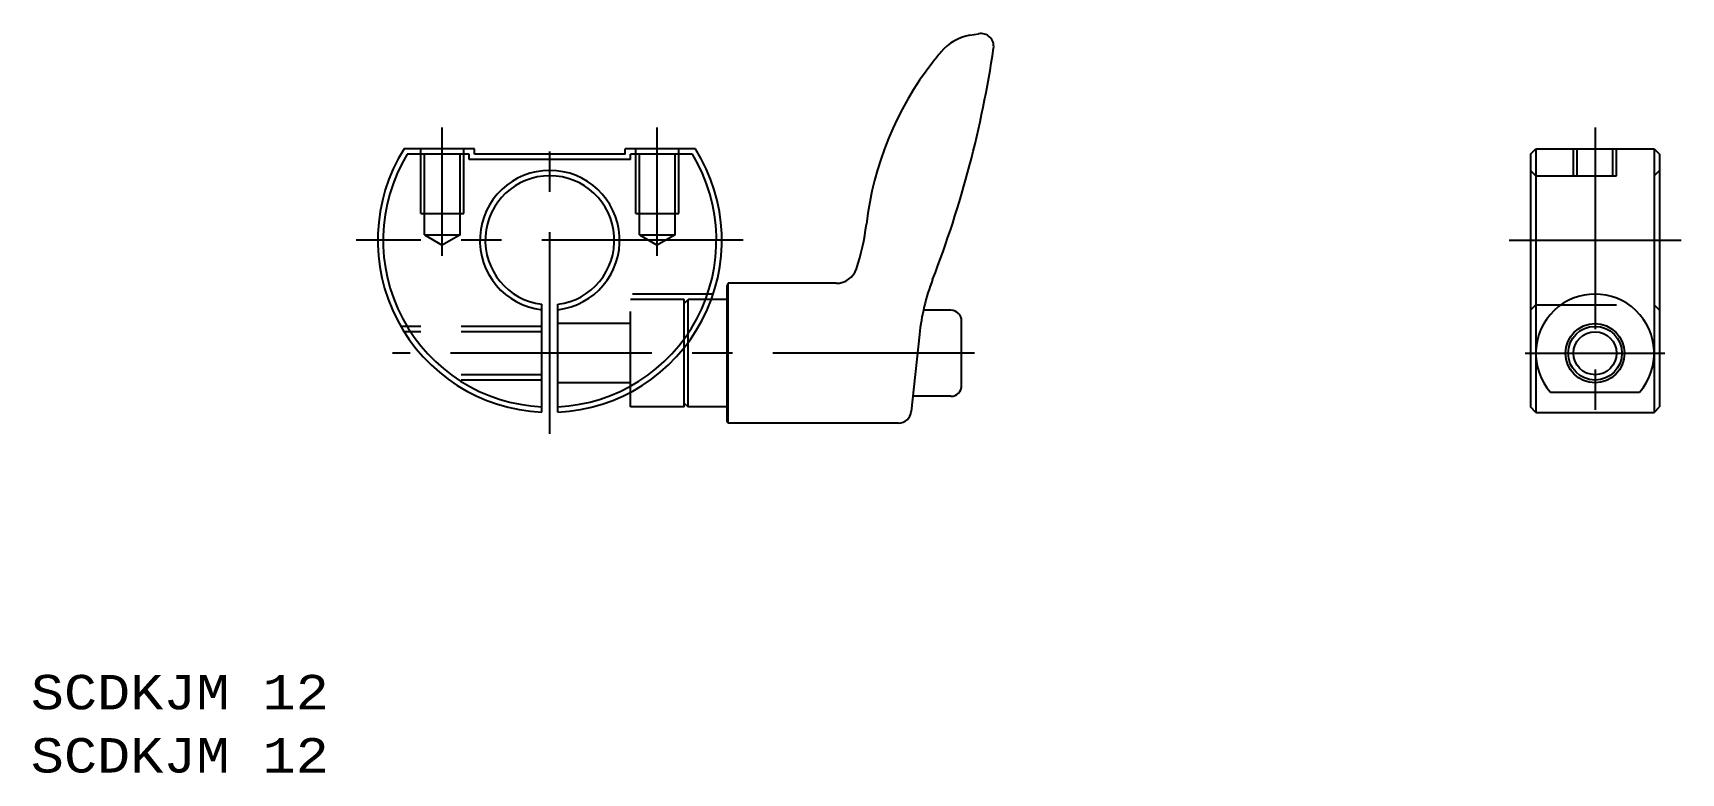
# Model space of a CAD drawing. Extents: x 20 to 173, y 20 to 89.
import ezdxf
from ezdxf.enums import TextEntityAlignment as Align

# ---------------------------------------------------------------- set-up
doc = ezdxf.new("R2010")
doc.units = 0
doc.header["$LTSCALE"] = 15
doc.linetypes.add('CENTER', pattern=[2, 1.25, -0.25, 0.25, -0.25])
doc.linetypes.add('DASHED', pattern=[0.75, 0.5, -0.25])
for name, color, linetype in [('CSLAYER1', 7, 'CONTINUOUS'), ('CSLAYER16', 7, 'CONTINUOUS'), ('CSLAYER2', 7, 'CONTINUOUS')]:
    doc.layers.add(name, color=color, linetype=linetype)
doc.styles.add('EASYDRAW_FONT', font='monotxt', dxfattribs={"height": 1, "bigfont": 'bigfont'})

# ---------------------------------------------------------------- blocks, each defined once
blk = doc.blocks.new('BLKF0000')
at = {"layer": 'CSLAYER1', "color": 3, "linetype": 'CONTINUOUS'}
for p, q in [((84.851738, 65.490977), (84.765931, 65.290215)), ((84.851738, 52.490977), (84.851738, 65.490977)), ((84.851738, 52.490977), (84.765931, 52.69174))]:
    blk.add_line(p, q, dxfattribs=at)
at = {"layer": 'CSLAYER1', "color": 7, "linetype": 'CONTINUOUS'}
for p, q in [((84.765931, 52.69174), (84.765931, 65.290215)), ((105.565931, 62.990977), (103.051664, 62.990977)), ((106.565931, 55.990977), (106.565931, 61.990977)), ((105.565931, 54.990977), (102.031225, 54.990977))]:
    blk.add_line(p, q, dxfattribs=at)
for centre, start, end in [((105.565931, 61.990977), 0, 90), ((105.565931, 55.990977), 270, 360)]:
    blk.add_arc(centre, 1, start, end, dxfattribs=at)
at = {"layer": 'CSLAYER16', "color": 3, "linetype": 'CONTINUOUS'}
for p, q in [((107.333584, 88.562089), (108.142686, 88.704756)), ((84.765931, 52.69174), (84.765931, 65.290215)), ((94.887735, 65.490977), (84.851738, 65.490977)), ((102.640929, 60.736512), (101.879834, 53.564347)), ((100.686534, 52.490977), (84.851738, 52.490977))]:
    blk.add_line(p, q, dxfattribs=at)
for centre, radius, start, end in [((108.115001, 84.130454), 4.5, 100, 140.207964), ((108.351064, 87.522986), 1.2, -8.365079, 100), ((127.514393, 67.569879), 30, 141.978819, 173.455386), ((10.602179, 101.896416), 100, 338.863766, 351.634921), ((135.392224, 61.410351), 40, 140.207964, 141.978819), ((77.840223, 73.268721), 20, 341.277451, 353.455386), ((94.887735, 67.490977), 2, 270, 341.277451), ((122.529261, 58.626007), 20, 158.863766, 173.942569), ((100.686534, 53.690977), 1.2, 270, 353.942569)]:
    blk.add_arc(centre, radius, start, end, dxfattribs=at)

msp = doc.modelspace()

# ---------------------------------------------------------------- linework, layer by layer
at = {"layer": 'CSLAYER1', "color": 7, "linetype": 'CONTINUOUS'}
for p, q in [((61.265931, 77.990977), (54.710489, 77.990977)), ((60.765931, 77.490977), (54.990013, 77.490977)), ((60.765931, 76.990977), (60.765931, 77.490977)), ((75.765931, 76.990977), (60.765931, 76.990977)), ((61.265931, 77.490977), (61.265931, 77.990977)), ((75.265931, 77.490977), (61.265931, 77.490977)), ((81.821372, 77.990977), (75.265931, 77.990977)), ((75.265931, 77.490977), (75.265931, 77.990977)), ((75.765931, 76.990977), (75.765931, 77.490977)), ((81.541849, 77.490977), (75.765931, 77.490977)), ((159.478126, 77.490977), (159.978126, 77.990977)), ((159.478126, 77.490977), (159.478126, 53.990976)), ((159.978126, 77.990977), (159.978126, 53.490977)), ((159.978126, 77.990977), (170.978126, 77.990977)), ((170.978126, 77.990977), (170.978126, 53.490977)), ((170.978126, 77.990977), (171.478126, 77.490977)), ((171.478126, 77.490977), (171.478126, 53.990977)), ((67.515931, 53.508565), (67.515931, 63.538037)), ((69.015931, 53.508565), (69.015931, 63.538037)), ((84.765931, 63.990977), (83.29091, 63.990977)), ((81.131787, 53.990977), (81.131787, 59.979419)), ((80.765931, 53.990977), (80.765931, 59.503485)), ((75.765931, 53.990977), (75.765931, 55.357683)), ((161.349061, 55.357683), (169.607191, 55.357683)), ((80.765931, 53.990977), (75.765931, 53.990977)), ((80.765931, 54.356833), (81.131787, 53.990977)), ((84.765931, 53.990977), (81.131787, 53.990977)), ((159.978126, 53.490977), (159.478125, 53.990977)), ((170.978126, 53.490977), (171.478126, 53.990977)), ((159.978126, 53.490977), (170.978126, 53.490977))]:
    msp.add_line(p, q, dxfattribs=at)
at = {"layer": 'CSLAYER1', "color": 3, "linetype": 'DASHED'}
for p, q in [((56.265931, 71.990977), (56.265931, 77.990977)), ((56.615931, 69.990977), (56.615931, 77.990977)), ((59.915931, 69.990977), (59.915931, 77.990977)), ((60.265931, 71.990977), (60.265931, 77.990977)), ((76.265931, 71.990977), (76.265931, 77.990977)), ((76.615931, 69.990977), (76.615931, 77.990977)), ((79.915931, 69.990977), (79.915931, 77.990977)), ((80.265931, 71.990977), (80.265931, 77.990977)), ((163.478126, 75.490977), (163.478126, 77.990977)), ((163.828126, 75.490977), (163.828126, 77.990977)), ((167.128126, 75.490977), (167.128126, 77.990977)), ((167.478126, 75.490977), (167.478126, 77.990977)), ((159.978126, 75.490977), (159.478127, 75.990976)), ((159.978126, 75.490977), (170.978126, 75.490977)), ((171.478126, 75.990978), (170.978126, 75.490977)), ((56.265931, 71.990977), (60.265931, 71.990977)), ((76.265931, 71.990977), (80.265931, 71.990977)), ((56.615931, 69.990977), (59.915931, 69.990977)), ((56.615931, 69.990977), (58.265931, 69.038349)), ((59.915931, 69.990977), (58.265931, 69.038349)), ((76.615931, 69.990977), (79.915931, 69.990977)), ((76.615931, 69.990977), (78.265931, 69.038349)), ((79.915931, 69.990977), (78.265931, 69.038349)), ((75.765931, 55.357683), (75.765931, 64.490977)), ((83.464615, 64.490977), (75.765931, 64.490977)), ((80.765931, 63.990977), (75.765931, 63.990977)), ((80.765931, 59.503485), (80.765931, 63.990977)), ((80.765931, 63.625121), (81.131787, 63.990977)), ((81.131787, 59.979419), (81.131787, 63.990977)), ((83.29091, 63.990977), (81.131787, 63.990977)), ((159.478126, 62.990978), (159.978125, 63.490977)), ((159.978125, 63.490977), (170.978126, 63.490977)), ((170.978126, 63.490977), (171.478126, 62.990979)), ((67.515931, 61.490977), (54.409524, 61.490977)), ((75.765931, 61.740977), (69.015931, 61.740977)), ((67.515931, 60.990977), (54.710489, 60.990977)), ((67.515931, 56.990977), (58.278439, 56.990977)), ((67.515931, 56.490977), (58.938552, 56.490977)), ((75.765931, 56.240977), (69.015931, 56.240977))]:
    msp.add_line(p, q, dxfattribs=at)
at = {"layer": 'CSLAYER1', "color": 7, "linetype": 'CONTINUOUS'}
for radius in [2.75, 2]:
    msp.add_circle((165.478126, 58.990977), radius, dxfattribs=at)
at = {"layer": 'CSLAYER1', "color": 3, "linetype": 'CONTINUOUS'}
msp.add_circle((165.478126, 58.990977), 2.5, dxfattribs=at)
at = {"layer": 'CSLAYER1', "color": 7, "linetype": 'CONTINUOUS'}
for centre, radius, start, end in [((68.265931, 69.490977), 16, 147.910049, 267.313276), ((68.265931, 69.490977), 15.5, 148.927049, 267.226541), ((68.265931, 69.490977), 16, -87.313276, 32.089951), ((68.265931, 69.490977), 15.5, -87.226541, 31.072951), ((68.265931, 69.490977), 6.5, -83.37419, 263.37419), ((68.265931, 69.490977), 6, -82.819244, 262.819244), ((165.478126, 58.990977), 5.5, -41.345565, 221.345565)]:
    msp.add_arc(centre, radius, start, end, dxfattribs=at)
at = {"layer": 'CSLAYER2', "color": 1, "linetype": 'CENTER'}
for p, q in [((58.265931, 68.038349), (58.265931, 79.990977)), ((68.265931, 51.490977), (68.265931, 80.490977)), ((78.265931, 68.038349), (78.265931, 79.990977)), ((165.478126, 79.990977), (165.478126, 51.490977)), ((86.265931, 69.490977), (50.265931, 69.490977)), ((157.478126, 69.490977), (173.478126, 69.490977)), ((107.765931, 58.990977), (53.645739, 58.990977)), ((158.978126, 58.990977), (171.978126, 58.990977))]:
    msp.add_line(p, q, dxfattribs=at)

# ---------------------------------------------------------------- block references
at = {"layer": 'CSLAYER1'}
msp.add_blockref('BLKF0000', (0, 0), dxfattribs=at)

# ---------------------------------------------------------------- texts
at = {"layer": 'CSLAYER1', "color": 7, "style": 'EASYDRAW_FONT', "width": 0.999231}
for p, p2 in [((20, 25.877213), (47.712002, 25.877213)), ((20, 20), (47.712002, 20))]:
    msp.add_text('SCDKJM 12', height=3.2, dxfattribs=at).set_placement(p, p2, align=Align.FIT)

doc.saveas('drawing.dxf')
